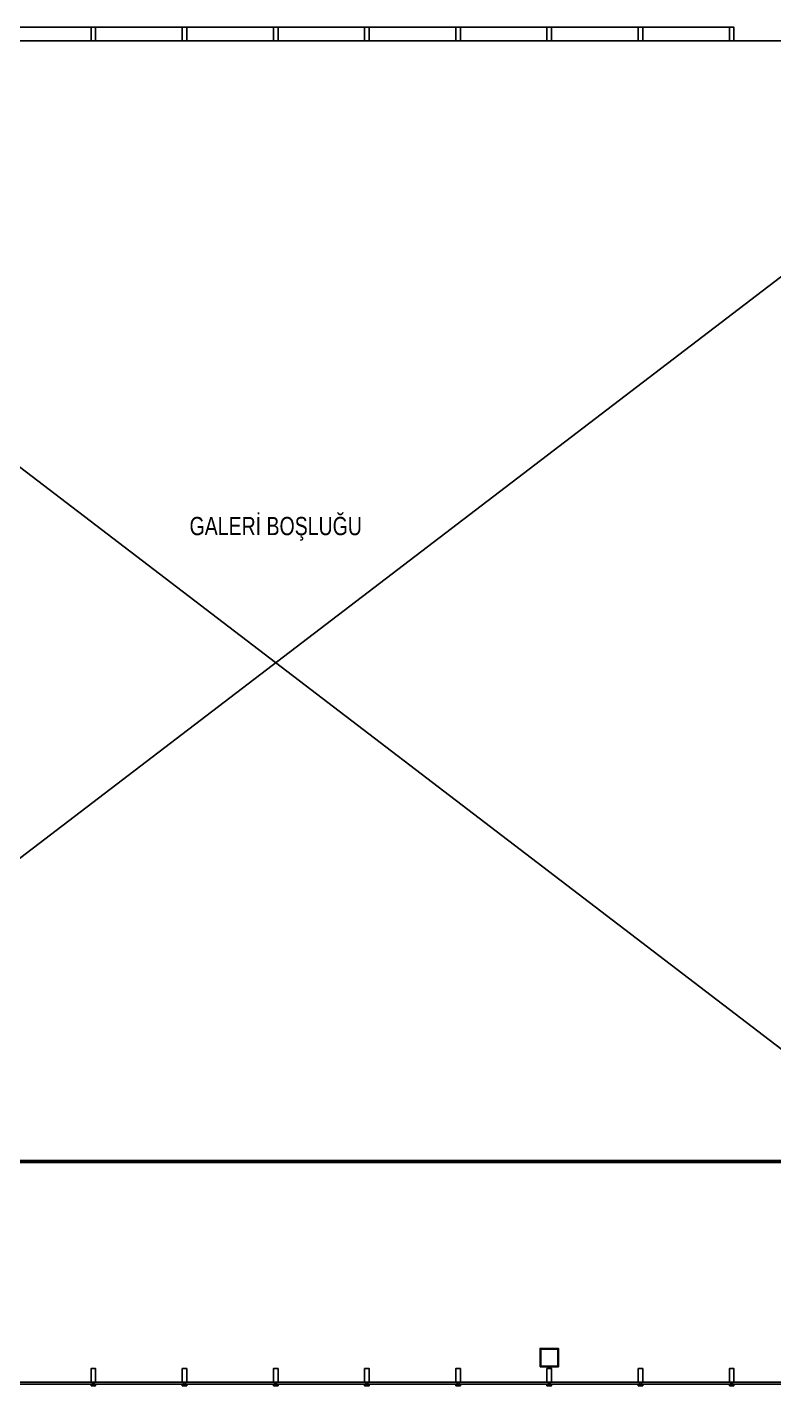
# Model space of a CAD drawing. Header units: centimetres. Extents: x 28733 to 98303, y -2883 to 8555.
# Drawn here: x 93468 to 94287, y 1498 to 2989 of the extents above; entities that cross this region are included whole.
import ezdxf

# ---------------------------------------------------------------- set-up
doc = ezdxf.new("R2010")
doc.units = ezdxf.units.CM
doc.header["$LTSCALE"] = 100
for name, color, linetype in [('A-ANNO-TEXT', 50, 'Continuous'), ('A-ELEV-04', 250, 'Continuous'), ('A-GLAZ-FRME', 12, 'Continuous'), ('A-GLAZ-FULL', 130, 'Continuous'), ('A-GLAZ-SILL', 8, 'Continuous'), ('S-STEL', 3, 'Continuous')]:
    doc.layers.add(name, color=color, linetype=linetype)
doc.layers.add('GEB-BEZUG', color=2, linetype='Continuous', lineweight=50, true_color=0xffff00)
doc.styles.add('Fields_100', font='act_simplex.shx', dxfattribs={"width": 0.8, "height": 20})

msp = doc.modelspace()

# ---------------------------------------------------------------- linework, layer by layer
at = {"layer": 'A-ELEV-04'}
for p, q in [((92848.36, 1608.62), (94633.36, 2973.62)), ((92848.36, 2973.62), (94633.36, 1608.62))]:
    msp.add_line(p, q, dxfattribs=at)
at = {"layer": 'A-GLAZ-FRME'}
for points in [[(93538.36, 2973.59), (93543.36, 2973.59), (93543.36, 2988.59), (93538.36, 2988.59)], [(93638.36, 2973.59), (93643.36, 2973.59), (93643.36, 2988.59), (93638.36, 2988.59)], [(93738.36, 2973.59), (93743.36, 2973.59), (93743.36, 2988.59), (93738.36, 2988.59)], [(93838.36, 2973.59), (93843.36, 2973.59), (93843.36, 2988.59), (93838.36, 2988.59)], [(93938.36, 2973.59), (93943.36, 2973.59), (93943.36, 2988.59), (93938.36, 2988.59)], [(94038.36, 2973.59), (94043.36, 2973.59), (94043.36, 2988.59), (94038.36, 2988.59)], [(94138.36, 2973.59), (94143.36, 2973.59), (94143.36, 2988.59), (94138.36, 2988.59)], [(94238.36, 2973.59), (94243.36, 2973.59), (94243.36, 2988.59), (94238.36, 2988.59)]]:
    msp.add_lwpolyline(points, close=True, dxfattribs=at)
at = {"layer": 'A-GLAZ-FRME', "elevation": 0}
for points in [[(93543.36, 1501.59), (93538.36, 1501.59), (93538.36, 1516.59), (93543.36, 1516.59)], [(93643.36, 1501.59), (93638.36, 1501.59), (93638.36, 1516.59), (93643.36, 1516.59)], [(93743.36, 1501.59), (93738.36, 1501.59), (93738.36, 1516.59), (93743.36, 1516.59)], [(93843.36, 1501.59), (93838.36, 1501.59), (93838.36, 1516.59), (93843.36, 1516.59)], [(93943.36, 1501.59), (93938.36, 1501.59), (93938.36, 1516.59), (93943.36, 1516.59)], [(94043.36, 1501.59), (94038.36, 1501.59), (94038.36, 1516.59), (94043.36, 1516.59)], [(94143.36, 1501.59), (94138.36, 1501.59), (94138.36, 1516.59), (94143.36, 1516.59)], [(94243.36, 1501.59), (94238.36, 1501.59), (94238.36, 1516.59), (94243.36, 1516.59)], [(93538.36, 1497.59), (93543.36, 1497.59), (93543.36, 1499.59), (93538.36, 1499.59)], [(93638.36, 1497.59), (93643.36, 1497.59), (93643.36, 1499.59), (93638.36, 1499.59)], [(93738.36, 1497.59), (93743.36, 1497.59), (93743.36, 1499.59), (93738.36, 1499.59)], [(93838.36, 1497.59), (93843.36, 1497.59), (93843.36, 1499.59), (93838.36, 1499.59)], [(93938.36, 1497.59), (93943.36, 1497.59), (93943.36, 1499.59), (93938.36, 1499.59)], [(94038.36, 1497.59), (94043.36, 1497.59), (94043.36, 1499.59), (94038.36, 1499.59)], [(94138.36, 1497.59), (94143.36, 1497.59), (94143.36, 1499.59), (94138.36, 1499.59)], [(94238.36, 1497.59), (94243.36, 1497.59), (94243.36, 1499.59), (94238.36, 1499.59)]]:
    msp.add_lwpolyline(points, close=True, dxfattribs=at)
at = {"layer": 'A-GLAZ-FULL'}
for p, q in [((93443.36, 2988.59), (93538.36, 2988.59)), ((93543.36, 2988.59), (93638.36, 2988.59)), ((93643.36, 2988.59), (93738.36, 2988.59)), ((93743.36, 2988.59), (93838.36, 2988.59)), ((93843.36, 2988.59), (93938.36, 2988.59)), ((93943.36, 2988.59), (94038.36, 2988.59)), ((94043.36, 2988.59), (94138.36, 2988.59)), ((94143.36, 2988.59), (94238.36, 2988.59))]:
    msp.add_line(p, q, dxfattribs=at)
at = {"layer": 'A-GLAZ-FULL', "elevation": 0}
for points in [[(93441.86, 1499.59), (93539.86, 1499.59), (93539.86, 1501.59), (93441.86, 1501.59)], [(93541.86, 1499.59), (93639.86, 1499.59), (93639.86, 1501.59), (93541.86, 1501.59)], [(93641.86, 1499.59), (93739.86, 1499.59), (93739.86, 1501.59), (93641.86, 1501.59)], [(93741.86, 1499.59), (93839.86, 1499.59), (93839.86, 1501.59), (93741.86, 1501.59)], [(93841.86, 1499.59), (93939.86, 1499.59), (93939.86, 1501.59), (93841.86, 1501.59)], [(93941.86, 1499.59), (94039.86, 1499.59), (94039.86, 1501.59), (93941.86, 1501.59)], [(94041.86, 1499.59), (94139.86, 1499.59), (94139.86, 1501.59), (94041.86, 1501.59)], [(94141.86, 1499.59), (94239.86, 1499.59), (94239.86, 1501.59), (94141.86, 1501.59)], [(94241.86, 1499.59), (94339.86, 1499.59), (94339.86, 1501.59), (94241.86, 1501.59)]]:
    msp.add_lwpolyline(points, close=True, dxfattribs=at)
at = {"layer": 'A-GLAZ-SILL'}
for p, q in [((93443.36, 2973.62), (93538.36, 2973.62)), ((93543.36, 2973.62), (93638.36, 2973.62)), ((93643.36, 2973.62), (93738.36, 2973.62)), ((93743.36, 2973.62), (93838.36, 2973.62)), ((93843.36, 2973.62), (93938.36, 2973.62)), ((93943.36, 2973.62), (94038.36, 2973.62)), ((94043.36, 2973.62), (94138.36, 2973.62)), ((94143.36, 2973.62), (94238.36, 2973.62)), ((94243.36, 2973.62), (94338.36, 2973.62))]:
    msp.add_line(p, q, dxfattribs=at)
at = {"layer": 'GEB-BEZUG'}
msp.add_lwpolyline([(92948.15, 1743.62), (98178.01, 1743.62), (98178.01, 1588.93)], dxfattribs=at)
at = {"layer": 'S-STEL', "elevation": 0}
for points in [[(94030.86, 1518.59), (94050.86, 1518.59), (94050.86, 1538.59), (94030.86, 1538.59)], [(94031.46, 1537.99), (94050.26, 1537.99), (94050.26, 1519.19), (94031.46, 1519.19)]]:
    msp.add_lwpolyline(points, close=True, dxfattribs=at)

# ---------------------------------------------------------------- texts
at = {"layer": 'A-ANNO-TEXT', "insert": (93740.86, 2451.12), "char_height": 20, "attachment_point": 2, "style": 'Fields_100'}
msp.add_mtext_dynamic_manual_height_columns('GALERİ BOŞLUĞU', width=436.6649, gutter_width=100, heights=[0], dxfattribs=at)

doc.saveas('drawing.dxf')
